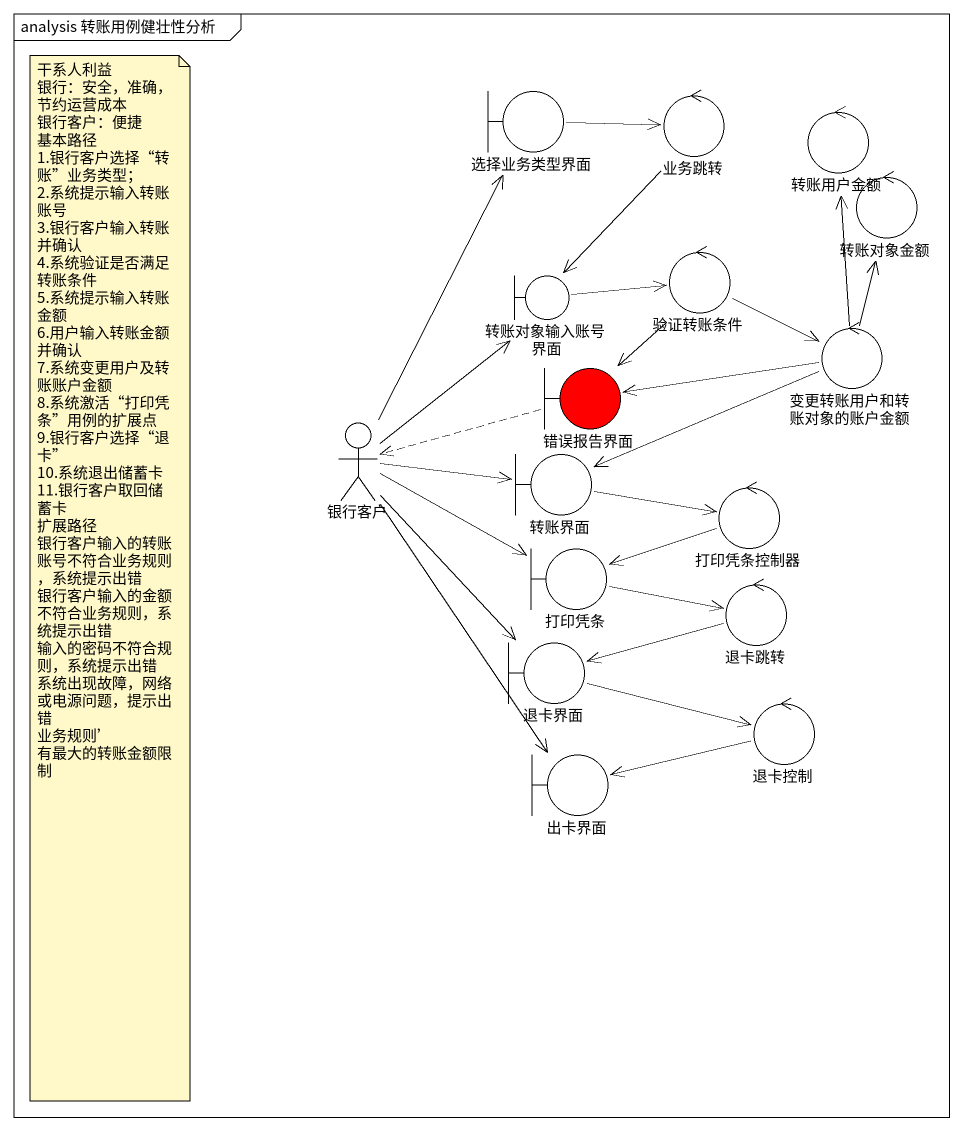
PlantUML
@startuml
mainframe analysis 转账用例健壮性分析
boundary 选择业务类型界面
control 业务跳转
control 转账用户金额
control 转账对象金额
boundary 转账对象输入账号界面
control 验证转账条件
control 变更转账用户和转账对象的账户金额
boundary 错误报告界面 #FF0000
actor 银行客户
boundary 转账界面
control 打印凭条控制器
boundary 打印凭条
control 退卡跳转
boundary 退卡界面
control 退卡控制
boundary 出卡界面
选择业务类型界面 -right-> 业务跳转
业务跳转 --> 转账对象输入账号界面
转账对象输入账号界面 -right-> 验证转账条件
验证转账条件 -right-> 变更转账用户和转账对象的账户金额
验证转账条件 --> 错误报告界面
变更转账用户和转账对象的账户金额 -up-> 转账用户金额
变更转账用户和转账对象的账户金额 -up-> 转账对象金额
变更转账用户和转账对象的账户金额 -left-> 错误报告界面
变更转账用户和转账对象的账户金额 -left-> 转账界面
错误报告界面 .left.> 银行客户
银行客户 -up-> 选择业务类型界面
银行客户 -up-> 转账对象输入账号界面
银行客户 -right-> 转账界面
银行客户 -right-> 打印凭条
银行客户 --> 退卡界面
银行客户 --> 出卡界面
转账界面 -right-> 打印凭条控制器
打印凭条控制器 -left-> 打印凭条
打印凭条 -right-> 退卡跳转
退卡跳转 -left-> 退卡界面
退卡界面 -right-> 退卡控制
退卡控制 -left-> 出卡界面
note as N1
  干系人利益
  银行：安全，准确，节约运营成本
  银行客户：便捷
  基本路径
  1.银行客户选择“转账”业务类型；
  2.系统提示输入转账账号
  3.银行客户输入转账并确认
  4.系统验证是否满足转账条件
  5.系统提示输入转账金额
  6.用户输入转账金额并确认
  7.系统变更用户及转账账户金额
  8.系统激活“打印凭条”用例的扩展点
  9.银行客户选择“退卡”
  10.系统退出储蓄卡
  11.银行客户取回储蓄卡
  扩展路径
  银行客户输入的转账账号不符合业务规则，系统提示出错
  银行客户输入的金额不符合业务规则，系统提示出错
  输入的密码不符合规则，系统提示出错
  系统出现故障，网络或电源问题，提示出错
  业务规则’
  有最大的转账金额限制
end note
@enduml
